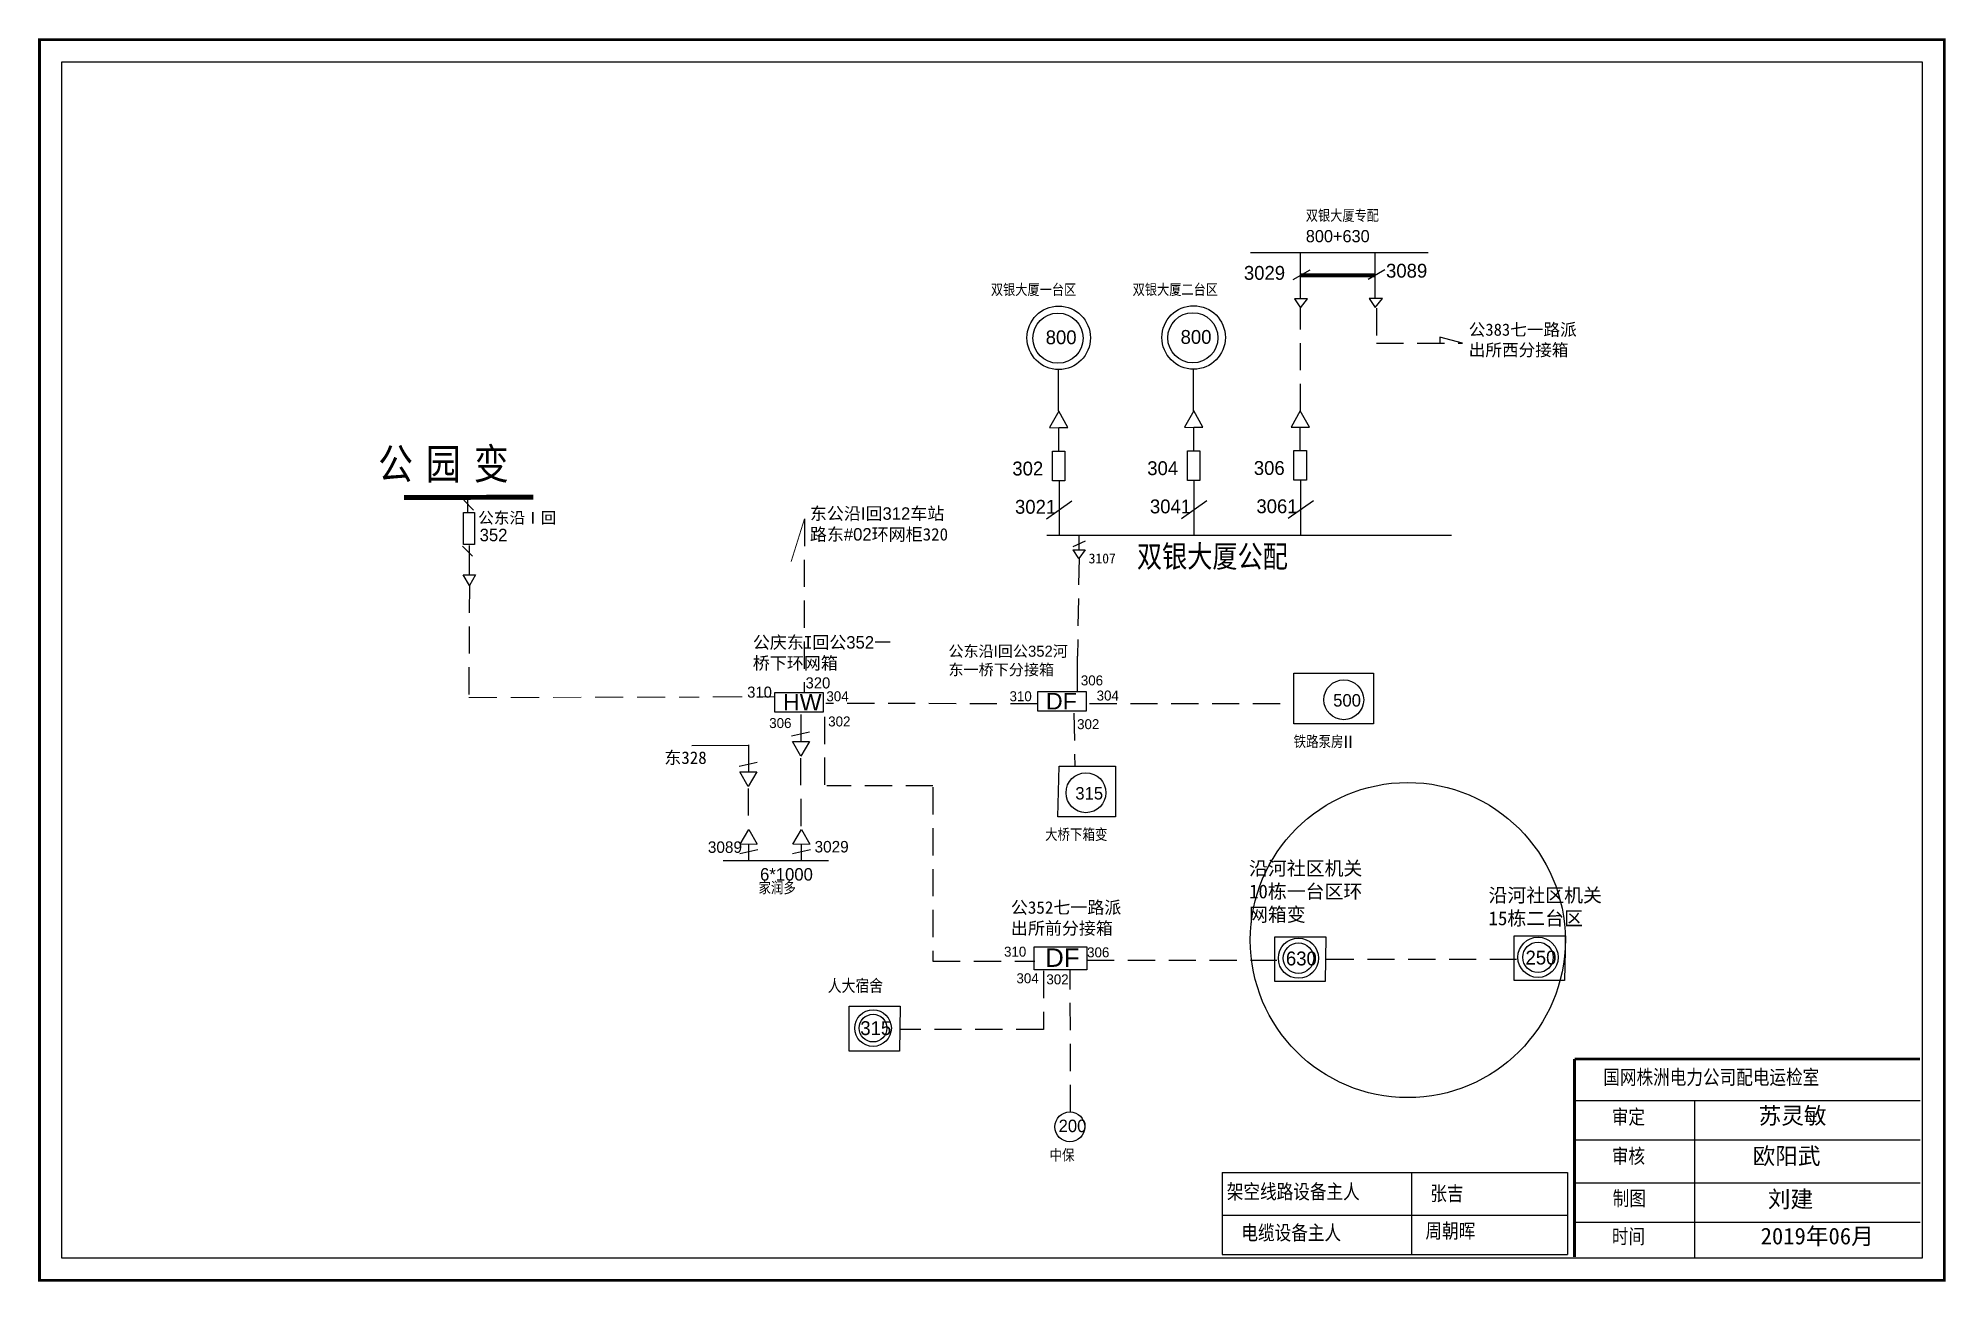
# Model space of a CAD drawing. Extents: x -1 to 344, y 0 to 224.
import ezdxf

# ---------------------------------------------------------------- set-up
doc = ezdxf.new("R2010")
doc.units = 0
doc.header["$LTSCALE"] = 0.774411
doc.linetypes.add('ACAD_ISO02W100', pattern=[15, 12, -3])
doc.linetypes.add('DASHED2', pattern=[9.525, 6.35, -3.175])
doc.layers.get('0').update_dxf_attribs({"linetype": 'CONTINUOUS'})
doc.layers.add('Layer2', color=1, linetype='CONTINUOUS')
doc.layers.add('MiniCADLayer', color=7, linetype='CONTINUOUS', lineweight=20)
doc.styles.add('hztxt_txtstyle_0.00_0_0', font='', dxfattribs={"bigfont": 'hztxt.shx'})
doc.styles.add('hztxt_txtstyle_2.50_0_0', font='', dxfattribs={"height": 2.5, "bigfont": 'hztxt.shx'})
doc.styles.add('hztxt_txtstyle_200.00_0_0200', font='', dxfattribs={"height": 200, "bigfont": 'hztxt.shx'})
doc.styles.get('hztxt_txtstyle_0.00_0_0').set_extended_font_data('hztxt')
doc.styles.get('hztxt_txtstyle_2.50_0_0').set_extended_font_data('hztxt')
doc.styles.get('hztxt_txtstyle_200.00_0_0200').set_extended_font_data('hztxt')

msp = doc.modelspace()

# ---------------------------------------------------------------- linework, layer by layer
at = {"color": 0}
for p, q in [((218.4, 185.36), (250.52, 185.36)), ((227.43, 177.02), (227.43, 185.33)), ((240.93, 177.07), (240.93, 185.38)), ((226.14, 180.51), (229.19, 182.26)), ((239.64, 180.56), (242.69, 182.31)), ((228.73, 177.01), (226.33, 177.01)), ((226.33, 177.01), (227.42, 175.41)), ((227.42, 175.37), (228.73, 177.01)), ((239.83, 177.06), (240.92, 175.46)), ((242.23, 177.06), (239.83, 177.06)), ((240.92, 175.42), (242.23, 177.06)), ((256.67, 169.03), (252.6, 170.1)), ((252.6, 170.1), (252.6, 169.03)), ((183.76, 156.78), (183.76, 164.25)), ((208.12, 156.7), (208.12, 164.32)), ((183.8, 156.71), (182.14, 153.77)), ((185.45, 153.77), (183.8, 156.71)), ((208.16, 156.77), (206.5, 153.84)), ((209.81, 153.84), (208.16, 156.77)), ((227.39, 156.81), (225.73, 153.87)), ((229.05, 153.87), (227.39, 156.81)), ((182.14, 153.77), (183.76, 153.73)), ((183.8, 149.55), (183.8, 153.77)), ((183.8, 153.77), (185.45, 153.77)), ((206.5, 153.84), (208.11, 153.79)), ((208.16, 153.84), (209.81, 153.84)), ((208.16, 149.62), (208.16, 153.84)), ((225.73, 153.87), (227.35, 153.83)), ((227.39, 149.65), (227.39, 153.87)), ((227.39, 153.87), (229.05, 153.87)), ((183.85, 144.15), (183.85, 134.36)), ((208.21, 144.22), (208.21, 134.42)), ((227.45, 144.25), (227.45, 134.46)), ((181.6, 137.32), (186.18, 140.54)), ((205.96, 137.39), (210.54, 140.61)), ((225.2, 137.42), (229.77, 140.64)), ((187.44, 134.43), (187.44, 131.81)), ((181.63, 134.35), (254.73, 134.35)), ((186.34, 131.73), (188.56, 131.73)), ((186.39, 132.29), (188.63, 133.34)), ((187.44, 130.16), (186.4, 131.73)), ((188.56, 131.73), (187.44, 130.16))]:
    msp.add_line(p, q, dxfattribs=at)
at = {"color": 0, "lineweight": 70}
msp.add_line((227.44, 181.26), (240.93, 181.26), dxfattribs=at)
at = {"color": 0, "linetype": 'DASHED2'}
for p, q in [((227.43, 156.74), (227.43, 175.32)), ((241.15, 175.3), (241.15, 169.03)), ((241.15, 169.03), (256.68, 169.03)), ((187.45, 130.28), (187.17, 112.53)), ((180.01, 103.89), (141.72, 104)), ((141.56, 89.28), (141.53, 102.24)), ((186.53, 102.21), (186.68, 92.67)), ((137.17, 94.13), (137.2, 81.17)), ((127.68, 88.65), (127.68, 81.29)), ((161.07, 89.11), (141.89, 89.11)), ((161.08, 88.85), (161.08, 57.48)), ((161.08, 57.48), (179.45, 57.48)), ((181.01, 55.72), (181.01, 45.13)), ((185.9, 30.25), (185.87, 55.91)), ((188.89, 57.67), (223.19, 57.67)), ((232.14, 57.84), (266.45, 57.84)), ((181.01, 45.13), (155.26, 45.13))]:
    msp.add_line(p, q, dxfattribs=at)
at = {"linetype": 'Continuous'}
for p, q in [((78.13, 138.89), (76.35, 140.67)), ((77.93, 130.58), (76.15, 132.36)), ((187.19, 106.2), (187.17, 112.53)), ((137.22, 101.98), (137.22, 97.13)), ((127.74, 96.5), (127.74, 91.66)), ((137.19, 94.45), (135.72, 97.11)), ((135.8, 97.13), (138.76, 97.11)), ((138.76, 97.11), (137.19, 94.45)), ((127.7, 88.98), (126.23, 91.64)), ((126.31, 91.66), (129.28, 91.64)), ((129.28, 91.64), (127.7, 88.98)), ((126.27, 78.57), (127.85, 81.23)), ((127.85, 81.23), (129.32, 78.57)), ((135.79, 78.57), (137.36, 81.23)), ((137.36, 81.23), (138.83, 78.57)), ((129.23, 78.55), (126.27, 78.57)), ((127.81, 75.63), (127.81, 78.55)), ((138.75, 78.55), (135.79, 78.57)), ((137.32, 75.63), (137.33, 78.55)), ((276.96, 32.31), (339.32, 32.31)), ((298.61, 32.3), (298.61, 3.97)), ((276.96, 25.2), (339.32, 25.2)), ((213.27, 19.35), (275.64, 19.35)), ((213.27, 19.35), (213.27, 4.5)), ((247.48, 19.35), (247.48, 4.5)), ((275.64, 19.35), (275.64, 4.5)), ((276.96, 17.45), (339.32, 17.45)), ((213.27, 11.6), (275.64, 11.6)), ((276.96, 10.35), (339.32, 10.35)), ((213.27, 4.5), (275.64, 4.5))]:
    msp.add_line(p, q, dxfattribs=at)
at = {"linetype": 'ACAD_ISO02W100'}
msp.add_line((77.11, 138.44), (77.11, 141.22), dxfattribs=at)
at = {"linetype": 'DASHED2'}
for p, q in [((137.86, 137.3), (137.8, 105.97)), ((77.36, 125.26), (77.27, 105.12)), ((189.34, 104), (224.99, 104))]:
    msp.add_line(p, q, dxfattribs=at)
for p, q in [((77.33, 132.46), (77.33, 127.17)), ((77.36, 125.26), (76.25, 127.2)), ((76.25, 127.2), (78.48, 127.19)), ((78.48, 127.19), (77.36, 125.26))]:
    msp.add_line(p, q)
at = {"color": 0, "linetype": 'Continuous'}
for p, q in [((135.56, 98.12), (138.81, 98.85)), ((127.78, 96.39), (117.53, 96.36)), ((126.08, 92.64), (129.33, 93.38)), ((129.47, 77.56), (126.22, 76.82)), ((138.99, 77.56), (135.74, 76.82)), ((123.18, 75.64), (142.21, 75.64))]:
    msp.add_line(p, q, dxfattribs=at)
at = {"linetype": 'Continuous', "const_width": 0.5}
msp.add_lwpolyline([(-0.25, 223.8), (343.72, 223.8), (343.72, -0.16), (-0.25, -0.16)], close=True, dxfattribs=at)
at = {"linetype": 'Continuous'}
for points in [[(3.79, 219.76), (339.68, 219.76), (339.68, 3.89), (3.79, 3.89)], [(226.22, 109.44), (240.6, 109.44), (240.6, 100.3), (226.22, 100.3)], [(132.53, 105.97), (141.24, 105.97), (141.24, 102.42), (132.53, 102.42)], [(180.01, 106.15), (188.72, 106.15), (188.72, 102.59), (180.01, 102.59)], [(183.86, 92.67), (194.03, 92.67), (194.03, 83.52), (183.64, 83.52)], [(266.05, 53.96), (266.05, 62.04), (275.28, 62.04), (275.14, 53.96)], [(179.33, 55.88), (179.33, 60.04), (188.88, 60.04), (188.88, 55.88)], [(222.79, 53.79), (222.79, 61.88), (232.03, 61.88), (231.88, 53.79)], [(145.94, 41.23), (145.94, 49.32), (155.17, 49.32), (155.03, 41.23)]]:
    msp.add_lwpolyline(points, close=True, dxfattribs=at)
at = {"color": 0}
for points in [[(182.67, 149.54), (184.91, 149.54), (184.91, 144.17), (182.67, 144.17)], [(207.03, 149.6), (209.26, 149.6), (209.26, 144.24), (207.03, 144.24)], [(226.26, 149.64), (228.5, 149.64), (228.5, 144.27), (226.26, 144.27)]]:
    msp.add_lwpolyline(points, close=True, dxfattribs=at)
at = {"linetype": 'Continuous'}
for points, const_width in [([(88.89, 141.19), (65.54, 141.17)], 0.9), ([(276.92, 39.81), (276.92, 4.08)], 0.5), ([(276.96, 39.81), (339.32, 39.81)], 0.5)]:
    msp.add_lwpolyline(points, dxfattribs=dict(at, const_width=const_width))
at = {"linetype": 'ACAD_ISO02W100'}
msp.add_lwpolyline([(78.3, 132.68), (76.31, 132.68), (76.31, 138.44), (78.3, 138.44)], close=True, dxfattribs=at)
at = {"color": 0}
for centre, radius in [((183.78, 169.97), 5.73), ((208.14, 170.04), 5.73), ((183.65, 169.91), 4.53), ((208.01, 169.98), 4.53)]:
    msp.add_circle(centre, radius, dxfattribs=at)
at = {"linetype": 'Continuous'}
for centre, radius in [((235.26, 104.64), 3.6), ((188.7, 87.86), 3.6), ((227.07, 58), 3.63), ((227.07, 58), 2.75), ((270.33, 58.16), 3.63), ((270.33, 58.16), 2.75), ((150.26, 45.38), 3.3), ((150.26, 45.38), 2.5)]:
    msp.add_circle(centre, radius, dxfattribs=at)
at = {"color": 1, "linetype": 'Continuous'}
msp.add_circle((246.81, 61.27), 28.44, dxfattribs=at)
at = {"layer": 'Layer2', "color": 7, "linetype": 'Continuous'}
msp.add_circle((185.8, 27.56), 2.7, dxfattribs=at)
at = {"layer": 'MiniCADLayer', "color": 7, "linetype": 'ByBlock', "ltscale": 1.431169}
msp.add_line((137.86, 137.3), (135.47, 129.61), dxfattribs=at)
at = {"layer": 'MiniCADLayer', "color": 7, "linetype": 'DASHED2', "ltscale": 1.029929}
msp.add_line((77.28, 105.07), (118.87, 105.1), dxfattribs=at)
at = {"layer": 'MiniCADLayer', "color": 7, "linetype": 'DASHED2', "ltscale": 1.081716}
msp.add_line((121.3, 105.17), (132.53, 105.17), dxfattribs=at)

# ---------------------------------------------------------------- texts
at = {"color": 0, "style": 'hztxt_txtstyle_2.50_0_0'}
for s, p in [('3029', (217.22, 180.44)), ('3089', (242.89, 180.83)), ('800', (181.43, 168.82)), ('800', (205.79, 168.88)), ('302', (175.41, 145.13)), ('304', (199.77, 145.19)), ('306', (219.01, 145.23)), ('3021', (175.89, 138.22)), ('3041', (200.25, 138.29)), ('3061', (219.48, 138.32))]:
    msp.add_text(s, height=2.5, dxfattribs=at).set_placement(p)
at = {"color": 0, "attachment_point": 1, "style": 'hztxt_txtstyle_0.00_0_0'}
for s, insert, char_height, width in [('{\\H0.88x;双银大厦专配\\P800+630}', (228.4, 193.09), 2.5, 29.9792), ('{\\H0.88x;双银大厦一台区}', (171.54, 179.7), 2.5, 29.9792), ('{\\H0.88x;双银大厦二台区}', (197.14, 179.72), 2.5, 29.9792), ('{\\fSimSun|b0|i0|c134|p2;\\H0.88x;公383七一路派出所西分接箱}', (257.82, 172.55), 2.5, 20.9795), ('{\\fKaiTi_GB2312|b0|i0|c134|p32;\\H0.72x;3107}', (189.19, 131.06), 2.5, 16.0595), ('{\\H0.88x;双银大厦公配}', (197.9, 132.64), 5.1629, 61.9116)]:
    msp.add_mtext(s, dxfattribs=dict(at, insert=insert, char_height=char_height, width=width))
at = {"linetype": 'Continuous', "attachment_point": 1, "style": 'hztxt_txtstyle_0.00_0_0'}
for s, insert, char_height, width in [('公 园 变', (60.88, 150.15), 6.3, 42.694), ('352', (79.22, 135.51), 2.25, 5.0899), ('{\\fArial|b0|i0|c0|p32;HW}', (133.99, 105.71), 3, 29.0053), ('{\\fArial|b0|i0|c0|p32;DF}', (181.47, 105.89), 3, 29.0053), ('铁路泵房II', (226.2, 98.17), 2.25, 16.042), ('{\\fSimSun|b0|i0|c134|p2;东328}', (112.56, 95.32), 2.25, 16.042), ('大桥下箱变', (181.32, 81.39), 2.25, 16.042), ('家润多', (129.57, 71.77), 2.25, 16.042), ('国网株洲电力公司配电运检室', (282.12, 37.92), 3, 82.0179), ('审定', (283.66, 30.75), 3, 23.4615), ('{\\fSimSun|b0|i0|c134|p2;苏灵敏}', (310.16, 31.09), 3, 23.4615), ('{\\fSimSun|b0|i0|c134|p2;欧阳武}', (309.07, 23.81), 3, 33.0539), ('审核', (283.66, 23.68), 3, 23.4615), ('架空线路设备主人', (214.14, 17.27), 3, 58.56), ('张吉', (250.88, 16.94), 3, 47.14), ('制图', (283.82, 16.06), 3, 23.4615), ('{\\fSimSun|b0|i0|c134|p2;刘建}', (311.82, 16.01), 3, 34.1047), ('周朝晖', (250, 10.17), 3, 33.0539), ('电缆设备主人', (216.77, 9.85), 3, 58.56), ('时间', (283.66, 9.18), 3, 23.4615), ('{\\fSimSun|b0|i0|c134|p2;2019年06月}', (310.53, 9.35), 3, 23.4615)]:
    msp.add_mtext(s, dxfattribs=dict(at, insert=insert, char_height=char_height, width=width))
at = {"color": 0, "linetype": 'Continuous', "attachment_point": 1, "style": 'hztxt_txtstyle_0.00_0_0'}
for s, insert, char_height, width in [('{\\fSimSun|b0|i0|c134|p2;公东沿Ⅰ回}', (78.95, 138.52), 2.07, 29.3743), ('{\\H0.72x;310}', (174.9, 106.18), 2.5, 16.0595), ('{\\fArial|b0|i0|c0|p32;\\H0.72x;DF}', (181.34, 59.77), 4.6231, 29.6981)]:
    msp.add_mtext(s, dxfattribs=dict(at, insert=insert, char_height=char_height, width=width))
at = {"attachment_point": 1, "style": 'hztxt_txtstyle_0.00_0_0'}
for s, insert, char_height, width in [('{\\fSimSun|b0|i0|c134|p2;东公沿}I{\\fSimSun|b0|i0|c134|p2;回}312{\\fSimSun|b0|i0|c134|p2;车站}\\P{\\fSimSun|b0|i0|c134|p2;路东}#02{\\fSimSun|b0|i0|c134|p2;环网柜320}', (138.85, 139.38), 2.25, 39.315), ('3089', (120.43, 79.08), 2.07, 4.3539), ('3029', (139.7, 79.16), 2.07, 4.3539)]:
    msp.add_mtext(s, dxfattribs=dict(at, insert=insert, char_height=char_height, width=width))
at = {"color": 7, "linetype": 'DASHED2', "attachment_point": 1, "style": 'hztxt_txtstyle_0.00_0_0'}
for s, insert, char_height, width in [('{\\fSimSun|b0|i0|c134|p2;公庆\\C0;东\\C7;I回公}352{\\fSimSun|b0|i0|c134|p2;一桥下环网箱}', (128.55, 116.13), 2.25, 26.0295), ('{\\fSimSun|b0|i0|c134|p2;公\\C0;东\\C7;沿}I{\\fSimSun|b0|i0|c134|p2;回公}352{\\fSimSun|b0|i0|c134|p2;河东一桥下分接箱}', (163.86, 114.41), 2, 22.746), ('{\\fSimSun|b0|i0|c134|p2;公352七一路派出所前分接箱}', (175.15, 68.28), 2.25, 22.3412)]:
    msp.add_mtext(s, dxfattribs=dict(at, insert=insert, char_height=char_height, width=width))
at = {"color": 7, "char_height": 2.25, "width": 7.3894, "attachment_point": 1, "style": 'hztxt_txtstyle_0.00_0_0'}
for s, insert in [('{\\H0.8889x;320}', (138.07, 108.69)), ('500', (233.34, 105.67)), ('315', (186.78, 88.89)), ('6*1000', (129.85, 74.26))]:
    msp.add_mtext(s, dxfattribs=dict(at, insert=insert))
at = {"color": 7, "linetype": 'Continuous', "char_height": 2.5, "width": 16.0595, "attachment_point": 1, "style": 'hztxt_txtstyle_0.00_0_0'}
for s, insert in [('{\\H0.72x;306}', (187.78, 109.04)), ('{\\H0.72x;304}', (141.83, 106.18)), ('{\\H0.72x;304}', (190.63, 106.31)), ('{\\H0.72x;306}', (131.51, 101.34)), ('{\\H0.72x;302}', (142.16, 101.63)), ('{\\H0.72x;302}', (187.1, 101.14)), ('{\\H0.72x;310}', (173.91, 60.08)), ('{\\H0.72x;306}', (188.91, 59.96)), ('{\\H0.72x;304}', (176.15, 55.28)), ('{\\H0.72x;302}', (181.56, 55.08))]:
    msp.add_mtext(s, dxfattribs=dict(at, insert=insert))
at = {"linetype": 'DASHED2', "char_height": 2.5, "attachment_point": 1, "style": 'hztxt_txtstyle_0.00_0_0'}
for s, insert, width in [('{\\fSimSun|b0|i0|c134|p2;沿河社区机关10栋一台区环网箱变}', (218.15, 75.47), 21.2127), ('{\\fSimSun|b0|i0|c134|p2;沿河社区机关15栋二台区}', (261.4, 70.62), 21.1837), ('630', (224.81, 59.2), 6.5053), ('250', (268.07, 59.36), 6.5053), ('人大宿舍', (142.07, 54.2), 25.4231), ('315', (147.96, 46.63), 6.5053)]:
    msp.add_mtext(s, dxfattribs=dict(at, insert=insert, width=width))
at = {"layer": 'Layer2', "color": 7, "linetype": 'Continuous', "char_height": 2.25, "attachment_point": 1, "style": 'hztxt_txtstyle_0.00_0_0'}
for s, insert, width in [('200', (183.76, 28.86), 5.4451), ('中保', (182.13, 23.52), 9.2823)]:
    msp.add_mtext(s, dxfattribs=dict(at, insert=insert, width=width))
at = {"layer": 'MiniCADLayer', "color": 7, "linetype": 'DASHED2', "ltscale": 0.882998, "insert": (127.53, 107.02), "char_height": 2, "attachment_point": 1, "style": 'hztxt_txtstyle_200.00_0_0200'}
msp.add_mtext('310', dxfattribs=at)

doc.saveas('drawing.dxf')
